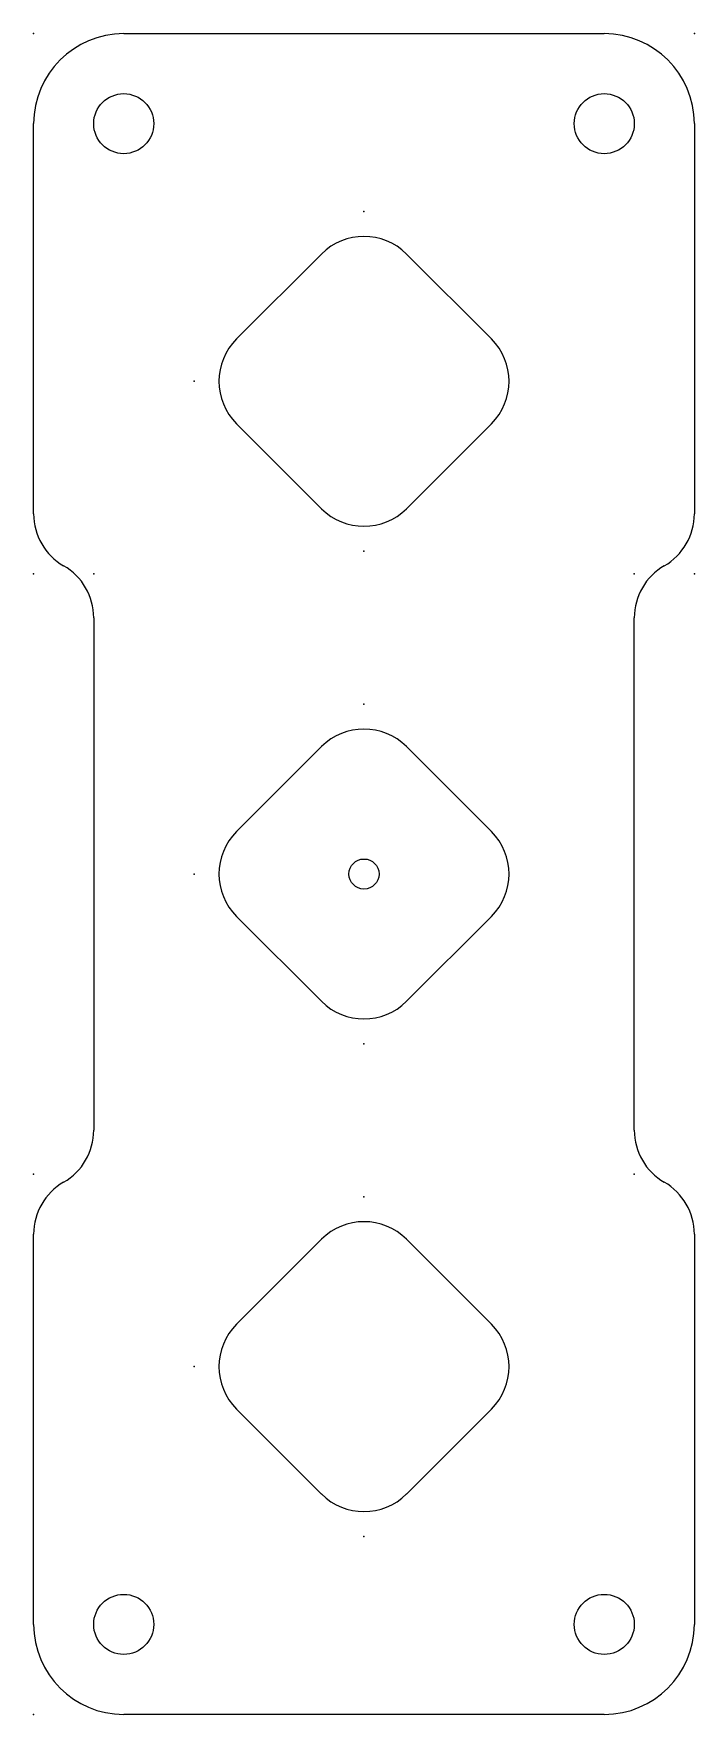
# Model space of a CAD drawing. Header units: millimetres. Extents: x 0 to 565, y 0 to 444.
# Drawn here: x 542.9 to 564.9, y 387.9 to 443.9 of the extents above; entities outside this region: 1.
import ezdxf

# ---------------------------------------------------------------- set-up
doc = ezdxf.new("R2010")
doc.units = ezdxf.units.MM
doc.header["$MEASUREMENT"] = 0
doc.layers.add('basic_shapes v6_Sketch1', color=7, linetype='Continuous')

msp = doc.modelspace()

# ---------------------------------------------------------------- linework, layer by layer
at = {"layer": 'basic_shapes v6_Sketch1'}
for p, q in [((545.943, 443.899), (561.943, 443.899)), ((542.943, 427.899), (542.943, 440.899)), ((564.943, 440.899), (564.943, 427.899)), ((549.7, 433.728), (552.529, 436.556)), ((555.357, 436.556), (558.186, 433.728)), ((552.529, 428.071), (549.7, 430.899)), ((558.186, 430.899), (555.357, 428.071)), ((544.943, 424.435), (544.943, 407.363)), ((562.943, 407.363), (562.943, 424.435)), ((549.7, 417.314), (552.529, 420.142)), ((555.357, 420.142), (558.186, 417.314)), ((552.529, 411.657), (549.7, 414.485)), ((558.186, 414.485), (555.357, 411.657)), ((542.943, 390.899), (542.943, 403.899)), ((564.943, 403.899), (564.943, 390.899)), ((549.7, 400.899), (552.529, 403.728)), ((555.357, 403.728), (558.186, 400.899)), ((552.529, 395.242), (549.7, 398.071)), ((558.186, 398.071), (555.357, 395.242)), ((561.943, 387.899), (545.943, 387.899))]:
    msp.add_line(p, q, dxfattribs=at)
for centre, radius in [((545.943, 440.899), 1), ((561.943, 440.899), 1), ((553.943, 415.899), 0.5), ((545.943, 390.899), 1), ((561.943, 390.899), 1)]:
    msp.add_circle(centre, radius, dxfattribs=at)
for centre, radius, start, end in [((545.943, 440.899), 3, 90, 180), ((561.943, 440.899), 3, 0, 90), ((553.943, 435.142), 2, 45, 135), ((551.115, 432.314), 2, 135, 225), ((556.772, 432.314), 2, 315, 45), ((544.943, 427.899), 2, 180, 240), ((553.943, 429.485), 2, 225, 315), ((562.943, 427.899), 2, 300, 0), ((542.943, 424.435), 2, 0, 60), ((564.943, 424.435), 2, 120, 180), ((553.943, 418.728), 2, 45, 135), ((551.115, 415.899), 2, 135, 225), ((556.772, 415.899), 2, 315, 45), ((553.943, 413.071), 2, 225, 315), ((542.943, 407.363), 2, 300, 0), ((564.943, 407.363), 2, 180, 240), ((544.943, 403.899), 2, 120, 180), ((562.943, 403.899), 2, 0, 60), ((553.943, 402.314), 2, 45, 135), ((551.115, 399.485), 2, 135, 225), ((556.772, 399.485), 2, 315, 45), ((553.943, 396.657), 2, 225, 315), ((545.943, 390.899), 3, 180, 270), ((561.943, 390.899), 3, 270, 0)]:
    msp.add_arc(centre, radius, start, end, dxfattribs=at)
for p in [(542.943, 443.899), (564.943, 443.899), (553.943, 437.97), (548.286, 432.314), (553.943, 426.657), (542.943, 425.899), (544.943, 425.899), (562.943, 425.899), (564.943, 425.899), (553.943, 421.556), (548.286, 415.899), (553.943, 410.242), (542.943, 405.899), (562.943, 405.899), (553.943, 405.142), (548.286, 399.485), (553.943, 393.828), (542.943, 387.899), (0, 0)]:
    msp.add_point(p, dxfattribs=at)

doc.saveas('drawing.dxf')
